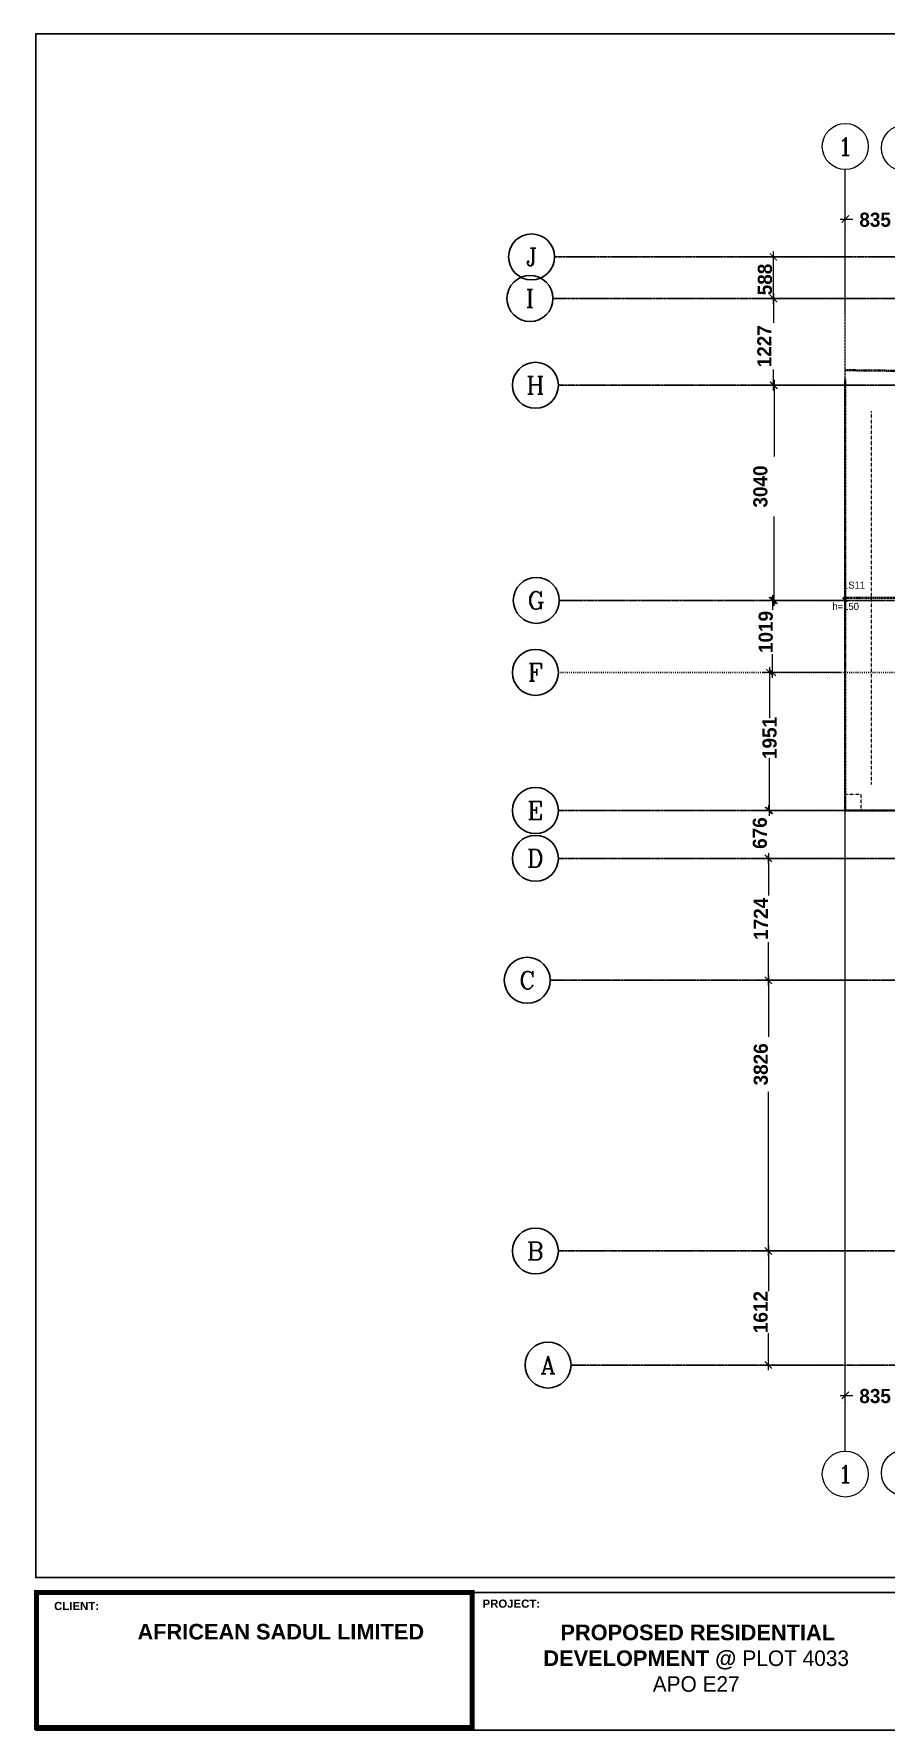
# Model space of a CAD drawing. Header units: inches. Extents: x 23 to 2032867, y 13 to 664695.
# Drawn here: x 1864582 to 1876628, y 347086 to 371059 of the extents above; entities that cross this region are included whole.
import ezdxf
from ezdxf.enums import TextEntityAlignment as Align

# ---------------------------------------------------------------- set-up
doc = ezdxf.new("R2010")
doc.units = ezdxf.units.IN
doc.header["$MEASUREMENT"] = 0
for name, pattern in [('ACAD_ISO03W100', [30, 12, -18]), ('CENTER2', [0.7, 0.5, -0.1, 0, -0.1]), ('DASHDOT2', [0.5, 0.25, -0.125, 0, -0.125]), ('HIDDEN2', [0.1875, 0.125, -0.0625])]:
    doc.linetypes.add(name, pattern=pattern)
for name, color, linetype in [('Annotation - Text', 7, 'Continuous'), ('Dimensioning - General', 7, 'Continuous'), ('dimensions', 1, 'Continuous'), ('F5', 5, 'Continuous')]:
    doc.layers.add(name, color=color, linetype=linetype)
for name, color, linetype, lineweight in [('Axis_1', 8, 'CENTER2', 0), ('Axis_2', 8, 'CENTER2', 0), ('AxisBalloons_1', 150, 'ByLayer', 0), ('AxisBalloons_2', 150, 'ByLayer', 0), ('AxisText_1', 18, 'ByLayer', 0), ('AxisText_2', 18, 'ByLayer', 0), ('Slab', 5, 'ByLayer', 0), ('SlabEdge', 5, 'ByLayer', 0), ('SlabText', 5, 'ByLayer', 0), ('SlabYieldLine', 11, 'HIDDEN2', 0), ('TRColumn', 5, 'HIDDEN2', 0)]:
    doc.layers.add(name, color=color, linetype=linetype, lineweight=lineweight)
doc.styles.add('AxisText_1', font='ROMANC', dxfattribs={"height": 50})
doc.styles.add('AxisText_2', font='ROMANC', dxfattribs={"height": 50})
doc.styles.add('City', font='cityb___.ttf', dxfattribs={"height": 200})
doc.styles.add('GENERATED_STYLE_3', font='arialbd.ttf')
doc.styles.add('SlabText', font='TXT', dxfattribs={"height": 1000})
doc.styles.get("Standard").update_dxf_attribs({"font": 'arial.ttf'})
doc.dimstyles.new('Copy of atus', dxfattribs={"dimtxt": 250, "dimasz": 100, "dimexe": 100, "dimexo": 100, "dimgap": 100, "dimtad": 1, "dimdec": 0, "dimdsep": 46, "dimtxsty": 'City', "dimblk1": 'ARCHTICK', "dimblk2": 'ARCHTICK', "dimsah": 1, "dimcen": 0, "dimdle": 75, "dimclrd": 6, "dimclre": 6, "dimclrt": 5, "dimadec": 0, "dimazin": 0, "dimtfac": 1, "dimtdec": 0, "dimtix": 1, "dimtmove": 2, "dimatfit": 3, "dimldrblk": 'ARCHTICK', "dimfxl": 100, "dimtolj": 1, "dimtzin": 0, "dimlwd": 5, "dimlwe": 5, "dimarcsym": 0})

# ---------------------------------------------------------------- blocks, each defined once
blk = doc.blocks.new('_ArchTick')
at = {"color": 0, "linetype": 'ByBlock', "const_width": 0.15}
blk.add_lwpolyline([(-0.5, -0.5), (0.5, 0.5)], dxfattribs=at)
blk = doc.blocks.new('*D300')
at = {"layer": 'Defpoints', "color": 0, "linetype": 'Continuous', "transparency": 16777216}
for p in [(1876052, 368445), (1876887, 368443), (1876887, 368374)]:
    blk.add_point(p, dxfattribs=at)
at = {"layer": 'Dimensioning - General', "color": 6, "lineweight": 5, "transparency": 16777216}
for p, q in [((1876887, 368474), (1876887, 368543)), ((1876052, 368345), (1876052, 368343))]:
    blk.add_line(p, q, dxfattribs=at)
at = {"layer": 'Dimensioning - General', "color": 6, "linetype": 'Continuous', "lineweight": 5, "transparency": 16777216}
for p, q in [((1875977, 368443), (1876156, 368443)), ((1876962, 368443), (1876790, 368443))]:
    blk.add_line(p, q, dxfattribs=at)
at = {"layer": 'Dimensioning - General', "color": 6, "linetype": 'Continuous', "lineweight": 5, "transparency": 16777216, "xscale": 100, "yscale": 100, "zscale": 100, "rotation": 180}
blk.add_blockref('_ArchTick', (1876052, 368443), dxfattribs=at)
at = {"layer": 'Dimensioning - General', "color": 6, "linetype": 'Continuous', "lineweight": 5, "transparency": 16777216, "xscale": 100, "yscale": 100, "zscale": 100}
blk.add_blockref('_ArchTick', (1876887, 368443), dxfattribs=at)
at = {"layer": 'Dimensioning - General', "color": 5, "linetype": 'Continuous', "lineweight": 20, "transparency": 16777216, "insert": (1876473, 368431), "char_height": 200, "attachment_point": 5, "style": 'City'}
blk.add_mtext('\\A1;835', dxfattribs=at)
blk = doc.blocks.new('*D306')
at = {"layer": 'Defpoints', "color": 0, "linetype": 'Continuous', "transparency": 16777216}
for p in [(1875036, 367907), (1876152, 367907), (1876052, 367319)]:
    blk.add_point(p, dxfattribs=at)
at = {"layer": 'Dimensioning - General', "color": 6, "linetype": 'Continuous', "lineweight": 5, "transparency": 16777216}
blk.add_line((1875036, 367244), (1875036, 367982), dxfattribs=at)
at = {"layer": 'Dimensioning - General', "color": 6, "lineweight": 5, "transparency": 16777216}
for p, q in [((1876052, 367907), (1874936, 367907)), ((1875952, 367319), (1874936, 367319))]:
    blk.add_line(p, q, dxfattribs=at)
at = {"layer": 'Dimensioning - General', "color": 6, "linetype": 'Continuous', "lineweight": 5, "transparency": 16777216, "xscale": 100, "yscale": 100, "zscale": 100}
for p, rotation in [((1875036, 367907), 90), ((1875036, 367319), 270)]:
    blk.add_blockref('_ArchTick', p, dxfattribs=dict(at, rotation=rotation))
at = {"layer": 'Dimensioning - General', "color": 5, "linetype": 'Continuous', "lineweight": 20, "transparency": 16777216, "insert": (1874916, 367588), "char_height": 200, "attachment_point": 5, "rotation": 90, "style": 'City'}
blk.add_mtext('\\A1;588', dxfattribs=at)
blk = doc.blocks.new('*D307')
at = {"layer": 'Defpoints', "color": 0, "linetype": 'Continuous', "transparency": 16777216}
for p in [(1875036, 367319), (1876152, 367319), (1876052, 366093)]:
    blk.add_point(p, dxfattribs=at)
at = {"layer": 'Dimensioning - General', "color": 6, "lineweight": 5, "transparency": 16777216}
for p, q in [((1876052, 367319), (1874936, 367319)), ((1875952, 366093), (1874936, 366093))]:
    blk.add_line(p, q, dxfattribs=at)
at = {"layer": 'Dimensioning - General', "color": 6, "linetype": 'Continuous', "lineweight": 5, "transparency": 16777216}
for p, q in [((1875036, 367394), (1875036, 366975)), ((1875036, 366018), (1875036, 366314))]:
    blk.add_line(p, q, dxfattribs=at)
at = {"layer": 'Dimensioning - General', "color": 6, "linetype": 'Continuous', "lineweight": 5, "transparency": 16777216, "xscale": 100, "yscale": 100, "zscale": 100}
for p, rotation in [((1875036, 367319), 90), ((1875036, 366093), 270)]:
    blk.add_blockref('_ArchTick', p, dxfattribs=dict(at, rotation=rotation))
at = {"layer": 'Dimensioning - General', "color": 5, "linetype": 'Continuous', "lineweight": 20, "transparency": 16777216, "insert": (1874907, 366644), "char_height": 200, "attachment_point": 5, "rotation": 90, "style": 'City'}
blk.add_mtext('\\A1;1227', dxfattribs=at)
blk = doc.blocks.new('*D308')
at = {"layer": 'Defpoints', "color": 0, "linetype": 'Continuous', "transparency": 16777216}
for p in [(1875045, 366093), (1876161, 366093), (1876052, 363053)]:
    blk.add_point(p, dxfattribs=at)
at = {"layer": 'Dimensioning - General', "color": 6, "lineweight": 5, "transparency": 16777216}
for p, q in [((1876061, 366093), (1874945, 366093)), ((1875952, 363053), (1874945, 363053))]:
    blk.add_line(p, q, dxfattribs=at)
at = {"layer": 'Dimensioning - General', "color": 6, "linetype": 'Continuous', "lineweight": 5, "transparency": 16777216}
for p, q in [((1875045, 366168), (1875045, 365087)), ((1875045, 362978), (1875045, 364237))]:
    blk.add_line(p, q, dxfattribs=at)
at = {"layer": 'Dimensioning - General', "color": 6, "linetype": 'Continuous', "lineweight": 5, "transparency": 16777216, "xscale": 100, "yscale": 100, "zscale": 100}
for p, rotation in [((1875045, 366093), 90), ((1875045, 363053), 270)]:
    blk.add_blockref('_ArchTick', p, dxfattribs=dict(at, rotation=rotation))
at = {"layer": 'Dimensioning - General', "color": 5, "linetype": 'Continuous', "lineweight": 20, "transparency": 16777216, "insert": (1874852, 364662), "char_height": 200, "attachment_point": 5, "rotation": 90, "style": 'City'}
blk.add_mtext('\\A1;3040', dxfattribs=at)
blk = doc.blocks.new('*D309')
at = {"layer": 'Defpoints', "color": 0, "linetype": 'Continuous', "transparency": 16777216}
for p in [(1875021, 363053), (1876137, 363053), (1876052, 362034)]:
    blk.add_point(p, dxfattribs=at)
at = {"layer": 'Dimensioning - General', "color": 6, "lineweight": 5, "transparency": 16777216}
for p, q in [((1876037, 363053), (1874921, 363053)), ((1875952, 362034), (1874921, 362034))]:
    blk.add_line(p, q, dxfattribs=at)
at = {"layer": 'Dimensioning - General', "color": 6, "linetype": 'Continuous', "lineweight": 5, "transparency": 16777216}
for p, q in [((1875021, 363128), (1875021, 362919)), ((1875021, 361959), (1875021, 362293))]:
    blk.add_line(p, q, dxfattribs=at)
at = {"layer": 'Dimensioning - General', "color": 6, "linetype": 'Continuous', "lineweight": 5, "transparency": 16777216, "xscale": 100, "yscale": 100, "zscale": 100}
for p, rotation in [((1875021, 363053), 90), ((1875021, 362034), 270)]:
    blk.add_blockref('_ArchTick', p, dxfattribs=dict(at, rotation=rotation))
at = {"layer": 'Dimensioning - General', "color": 5, "linetype": 'Continuous', "lineweight": 20, "transparency": 16777216, "insert": (1874928, 362606), "char_height": 200, "attachment_point": 5, "rotation": 90, "style": 'City'}
blk.add_mtext('\\A1;1019', dxfattribs=at)
blk = doc.blocks.new('*D310')
at = {"layer": 'Defpoints', "color": 0, "linetype": 'Continuous', "transparency": 16777216}
for p in [(1874982, 362034), (1876098, 362034), (1876052, 360083)]:
    blk.add_point(p, dxfattribs=at)
at = {"layer": 'Dimensioning - General', "color": 6, "lineweight": 5, "transparency": 16777216}
for p, q in [((1875998, 362034), (1874882, 362034)), ((1875952, 360083), (1874882, 360083))]:
    blk.add_line(p, q, dxfattribs=at)
at = {"layer": 'Dimensioning - General', "color": 6, "linetype": 'Continuous', "lineweight": 5, "transparency": 16777216}
for p, q in [((1874982, 362109), (1874982, 361395)), ((1874982, 360008), (1874982, 360822))]:
    blk.add_line(p, q, dxfattribs=at)
at = {"layer": 'Dimensioning - General', "color": 6, "linetype": 'Continuous', "lineweight": 5, "transparency": 16777216, "xscale": 100, "yscale": 100, "zscale": 100}
for p, rotation in [((1874982, 362034), 90), ((1874982, 360083), 270)]:
    blk.add_blockref('_ArchTick', p, dxfattribs=dict(at, rotation=rotation))
at = {"layer": 'Dimensioning - General', "color": 5, "linetype": 'Continuous', "lineweight": 20, "transparency": 16777216, "insert": (1874982, 361108), "char_height": 200, "attachment_point": 5, "rotation": 90, "style": 'City'}
blk.add_mtext('\\A1;1951', dxfattribs=at)
blk = doc.blocks.new('*D311')
at = {"layer": 'Defpoints', "color": 0, "linetype": 'Continuous', "transparency": 16777216}
for p in [(1874964, 360083), (1876080, 360083), (1876052, 359407)]:
    blk.add_point(p, dxfattribs=at)
at = {"layer": 'Dimensioning - General', "color": 6, "lineweight": 5, "transparency": 16777216}
for p, q in [((1875980, 360083), (1874864, 360083)), ((1875952, 359407), (1874864, 359407))]:
    blk.add_line(p, q, dxfattribs=at)
at = {"layer": 'Dimensioning - General', "color": 6, "linetype": 'Continuous', "lineweight": 5, "transparency": 16777216}
for p, q in [((1874964, 360158), (1874964, 360074)), ((1874964, 359332), (1874964, 359454))]:
    blk.add_line(p, q, dxfattribs=at)
at = {"layer": 'Dimensioning - General', "color": 6, "linetype": 'Continuous', "lineweight": 5, "transparency": 16777216, "xscale": 100, "yscale": 100, "zscale": 100}
for p, rotation in [((1874964, 360083), 90), ((1874964, 359407), 270)]:
    blk.add_blockref('_ArchTick', p, dxfattribs=dict(at, rotation=rotation))
at = {"layer": 'Dimensioning - General', "color": 5, "linetype": 'Continuous', "lineweight": 20, "transparency": 16777216, "insert": (1874844, 359764), "char_height": 200, "attachment_point": 5, "rotation": 90, "style": 'City'}
blk.add_mtext('\\A1;676', dxfattribs=at)
blk = doc.blocks.new('*D312')
at = {"layer": 'Defpoints', "color": 0, "linetype": 'Continuous', "transparency": 16777216}
for p in [(1874964, 359407), (1876080, 359407), (1876052, 357683)]:
    blk.add_point(p, dxfattribs=at)
at = {"layer": 'Dimensioning - General', "color": 6, "lineweight": 5, "transparency": 16777216}
for p, q in [((1875980, 359407), (1874864, 359407)), ((1875952, 357683), (1874864, 357683))]:
    blk.add_line(p, q, dxfattribs=at)
at = {"layer": 'Dimensioning - General', "color": 6, "linetype": 'Continuous', "lineweight": 5, "transparency": 16777216}
for p, q in [((1874964, 359482), (1874964, 358882)), ((1874964, 357608), (1874964, 358223))]:
    blk.add_line(p, q, dxfattribs=at)
at = {"layer": 'Dimensioning - General', "color": 6, "linetype": 'Continuous', "lineweight": 5, "transparency": 16777216, "xscale": 100, "yscale": 100, "zscale": 100}
for p, rotation in [((1874964, 359407), 90), ((1874964, 357683), 270)]:
    blk.add_blockref('_ArchTick', p, dxfattribs=dict(at, rotation=rotation))
at = {"layer": 'Dimensioning - General', "color": 5, "linetype": 'Continuous', "lineweight": 20, "transparency": 16777216, "insert": (1874857, 358552), "char_height": 200, "attachment_point": 5, "rotation": 90, "style": 'City'}
blk.add_mtext('\\A1;1724', dxfattribs=at)
blk = doc.blocks.new('*D313')
at = {"layer": 'Defpoints', "color": 0, "linetype": 'Continuous', "transparency": 16777216}
for p in [(1874964, 353857), (1876080, 353857), (1876052, 352246)]:
    blk.add_point(p, dxfattribs=at)
at = {"layer": 'Dimensioning - General', "color": 6, "lineweight": 5, "transparency": 16777216}
for p, q in [((1875980, 353857), (1874864, 353857)), ((1875952, 352246), (1874864, 352246))]:
    blk.add_line(p, q, dxfattribs=at)
at = {"layer": 'Dimensioning - General', "color": 6, "linetype": 'Continuous', "lineweight": 5, "transparency": 16777216}
for p, q in [((1874964, 353932), (1874964, 353292)), ((1874964, 352171), (1874964, 352696))]:
    blk.add_line(p, q, dxfattribs=at)
at = {"layer": 'Dimensioning - General', "color": 6, "linetype": 'Continuous', "lineweight": 5, "transparency": 16777216, "xscale": 100, "yscale": 100, "zscale": 100}
for p, rotation in [((1874964, 353857), 90), ((1874964, 352246), 270)]:
    blk.add_blockref('_ArchTick', p, dxfattribs=dict(at, rotation=rotation))
at = {"layer": 'Dimensioning - General', "color": 5, "linetype": 'Continuous', "lineweight": 20, "transparency": 16777216, "insert": (1874855, 352994), "char_height": 200, "attachment_point": 5, "rotation": 90, "style": 'City'}
blk.add_mtext('\\A1;1612', dxfattribs=at)
blk = doc.blocks.new('*D314')
at = {"layer": 'Defpoints', "color": 0, "linetype": 'Continuous', "transparency": 16777216}
for p in [(1874964, 357683), (1876080, 357683), (1876052, 353857)]:
    blk.add_point(p, dxfattribs=at)
at = {"layer": 'Dimensioning - General', "color": 6, "lineweight": 5, "transparency": 16777216}
for p, q in [((1875980, 357683), (1874864, 357683)), ((1875952, 353857), (1874864, 353857))]:
    blk.add_line(p, q, dxfattribs=at)
at = {"layer": 'Dimensioning - General', "color": 6, "linetype": 'Continuous', "lineweight": 5, "transparency": 16777216}
for p, q in [((1874964, 357758), (1874964, 356882)), ((1874964, 353782), (1874964, 356109))]:
    blk.add_line(p, q, dxfattribs=at)
at = {"layer": 'Dimensioning - General', "color": 6, "linetype": 'Continuous', "lineweight": 5, "transparency": 16777216, "xscale": 100, "yscale": 100, "zscale": 100}
for p, rotation in [((1874964, 357683), 90), ((1874964, 353857), 270)]:
    blk.add_blockref('_ArchTick', p, dxfattribs=dict(at, rotation=rotation))
at = {"layer": 'Dimensioning - General', "color": 5, "linetype": 'Continuous', "lineweight": 20, "transparency": 16777216, "insert": (1874858, 356495), "char_height": 200, "attachment_point": 5, "rotation": 90, "style": 'City'}
blk.add_mtext('\\A1;3826', dxfattribs=at)
blk = doc.blocks.new('*D315')
at = {"layer": 'Defpoints', "color": 0, "linetype": 'Continuous', "transparency": 16777216}
for p in [(1876052, 351819), (1876887, 351817), (1876887, 351748)]:
    blk.add_point(p, dxfattribs=at)
at = {"layer": 'Dimensioning - General', "color": 6, "lineweight": 5, "transparency": 16777216}
for p, q in [((1876887, 351848), (1876887, 351917)), ((1876052, 351719), (1876052, 351717))]:
    blk.add_line(p, q, dxfattribs=at)
at = {"layer": 'Dimensioning - General', "color": 6, "linetype": 'Continuous', "lineweight": 5, "transparency": 16777216}
for p, q in [((1875977, 351817), (1876156, 351817)), ((1876962, 351817), (1876790, 351817))]:
    blk.add_line(p, q, dxfattribs=at)
at = {"layer": 'Dimensioning - General', "color": 6, "linetype": 'Continuous', "lineweight": 5, "transparency": 16777216, "xscale": 100, "yscale": 100, "zscale": 100, "rotation": 180}
blk.add_blockref('_ArchTick', (1876052, 351817), dxfattribs=at)
at = {"layer": 'Dimensioning - General', "color": 6, "linetype": 'Continuous', "lineweight": 5, "transparency": 16777216, "xscale": 100, "yscale": 100, "zscale": 100}
blk.add_blockref('_ArchTick', (1876887, 351817), dxfattribs=at)
at = {"layer": 'Dimensioning - General', "color": 5, "linetype": 'Continuous', "lineweight": 20, "transparency": 16777216, "insert": (1876473, 351806), "char_height": 200, "attachment_point": 5, "style": 'City'}
blk.add_mtext('\\A1;835', dxfattribs=at)

msp = doc.modelspace()

# ---------------------------------------------------------------- linework, layer by layer
at = {"lineweight": 9}
msp.add_line((1870776.286, 349032.66), (1877148.92, 349032.66), dxfattribs=at)
for p, q in [((1864617.345, 347121.36), (1864617.345, 348256.335)), ((1868060.667, 347121.36), (1870776.286, 347121.36))]:
    msp.add_line(p, q)
at = {"const_width": 69.984}
msp.add_lwpolyline([(1864617.345, 349032.66), (1870776.286, 349032.66), (1870776.286, 347121.36), (1864617.345, 347121.36)], close=True, dxfattribs=at)
msp.add_lwpolyline([(1900507.427, 347086.368), (1864607.998, 347086.368), (1864617.345, 349032.66), (1900507.427, 349032.66)], close=True)
at = {"layer": 'Axis_1', "color": 0, "lineweight": -3}
for p, q in [((1871941.325, 367907.059), (1893309.996, 367907.059)), ((1871919.397, 367319.439), (1893445.316, 367319.439)), ((1871996.283, 366092.899), (1893436.926, 366092.899)), ((1872008.767, 363053.199), (1893449.416, 363053.199)), ((1871996.283, 360083.018), (1893436.926, 360083.018)), ((1871996.283, 359407.062), (1893436.926, 359407.062)), ((1871880.466, 357683.293), (1893262.876, 357683.293)), ((1871996.283, 353857.371), (1893436.926, 353857.371)), ((1872174.372, 352245.793), (1893432.206, 352245.793))]:
    msp.add_line(p, q, dxfattribs=at)
at = {"layer": 'Axis_1', "color": 0, "linetype": 'ACAD_ISO03W100', "lineweight": -3}
msp.add_line((1871996.283, 362034.069), (1892996.286, 362034.069), dxfattribs=at)
at = {"layer": 'Axis_2', "color": 7}
msp.add_line((1876051.624, 351030.32), (1876051.624, 369142.799), dxfattribs=at)
at = {"layer": 'AxisBalloons_1', "color": 0, "lineweight": -3}
for centre in [(1871616.325, 367907.059), (1871594.397, 367319.439), (1871671.283, 366092.899), (1871683.767, 363053.199), (1871671.283, 362034.069), (1871671.283, 359407.062), (1871555.466, 357683.293), (1871671.283, 353857.371), (1871849.372, 352245.793)]:
    msp.add_circle(centre, 325, dxfattribs=at)
at = {"layer": 'AxisBalloons_1', "color": 5, "lineweight": -3}
msp.add_circle((1871671.283, 360083.018), 325, dxfattribs=at)
at = {"layer": 'AxisBalloons_2', "color": 7}
for centre in [(1876051.624, 369467.799), (1876887.014, 369447.029), (1876051.624, 350705.32), (1876887.014, 350722.137)]:
    msp.add_circle(centre, 325, dxfattribs=at)
at = {"layer": 'dimensions', "color": 7}
msp.add_lwpolyline([(1900507.427, 349241.756), (1864607.998, 349241.756), (1864607.998, 371058.807), (1900507.427, 371058.807)], close=True, dxfattribs=at)
at = {"layer": 'Slab', "color": 5, "linetype": 'DASHDOT2', "lineweight": 35}
for p, q in [((1876019.319, 363087.959), (1876819.319, 363087.959)), ((1876068.817, 363038.459), (1876019.319, 363087.959))]:
    msp.add_line(p, q, dxfattribs=at)
at = {"layer": 'SlabEdge', "color": 0, "linetype": 'DASHDOT2', "lineweight": 35}
for p, q in [((1876803.176, 366297.513), (1876051.624, 366305.824)), ((1876051.624, 366190.434), (1876051.624, 360083.018)), ((1876051.624, 360083.018), (1876787.014, 360083.018))]:
    msp.add_line(p, q, dxfattribs=at)
at = {"layer": 'SlabYieldLine'}
msp.add_line((1876419.319, 365725.199), (1876419.319, 360450.713), dxfattribs=at)
at = {"layer": 'TRColumn'}
for p, q in [((1876276.624, 366092.899), (1876051.624, 366092.899)), ((1876051.624, 366092.899), (1876051.624, 365867.899)), ((1876276.624, 360308.018), (1876051.624, 360308.018)), ((1876051.624, 360308.018), (1876051.624, 360083.018)), ((1876276.624, 360083.018), (1876276.624, 360308.018)), ((1876051.624, 360083.018), (1876276.624, 360083.018))]:
    msp.add_line(p, q, dxfattribs=at)

# ---------------------------------------------------------------- texts
at = {"layer": 'Annotation - Text', "color": 3, "linetype": 'Continuous', "lineweight": 20, "char_height": 220.29504, "width": 4698.6668, "attachment_point": 2, "line_spacing_factor": 0.992596, "style": 'GENERATED_STYLE_3'}
for s, insert in [('\\pi43.81889;AFRICEAN SADUL LIMITED', (1868050.308, 348586.984)), ('\\pi43.81889;PROPOSED RESIDENTIAL DEVELOPMENT @ {\\fStencil|b0|i0|c0|p82;PLOT 4033 APO E27}', (1873943.687, 348576.869))]:
    msp.add_mtext(s, dxfattribs=dict(at, insert=insert))
at = {"layer": 'AxisText_1', "color": 7, "lineweight": -3, "style": 'AxisText_1'}
for s, p in [('J', (1871616.325, 367907.059)), ('I', (1871594.397, 367319.439)), ('H', (1871671.283, 366092.899)), ('G', (1871683.767, 363053.199)), ('F', (1871671.283, 362034.069)), ('E', (1871671.283, 360083.018)), ('D', (1871671.283, 359407.062)), ('C', (1871555.466, 357683.293)), ('B', (1871671.283, 353857.371))]:
    msp.add_text(s, height=250, dxfattribs=at).set_placement(p, align=Align.MIDDLE_CENTER)
at = {"layer": 'AxisText_1', "color": 7, "linetype": 'Continuous', "lineweight": -3, "style": 'AxisText_1'}
msp.add_text('A', height=250, dxfattribs=at).set_placement((1871849.372, 352245.793), align=Align.MIDDLE_CENTER)
at = {"layer": 'AxisText_2', "color": 0, "linetype": 'Continuous', "style": 'AxisText_2'}
for p in [(1876051.624, 369467.799), (1876051.624, 350705.32)]:
    msp.add_text('1', height=250, dxfattribs=at).set_placement(p, align=Align.MIDDLE_CENTER)
at = {"layer": 'F5', "color": 1, "lineweight": -2, "char_height": 115.28938, "width": 1743.06843, "attachment_point": 4}
for s, insert in [('{\\fArial|b1|i0|c0|p34;CLIENT:}', (1864867.869, 348839.059)), ('{\\fArial|b1|i0|c0|p34;PROJECT:}', (1870923.398, 348872.388))]:
    msp.add_mtext(s, dxfattribs=dict(at, insert=insert))
at = {"layer": 'SlabText', "color": 5, "linetype": 'DASHDOT2', "lineweight": 35, "style": 'SlabText'}
for s, p in [('1S11', (1876019.319, 363187.959)), ('h=150', (1875869.319, 362887.959))]:
    msp.add_text(s, height=100, dxfattribs=at).set_placement(p, align=Align.BOTTOM_LEFT)

# ---------------------------------------------------------------- dimensions: what is measured, and where the dimension line sits
at = {"layer": 'Dimensioning - General', "color": 151, "linetype": 'Continuous', "lineweight": 20, "true_color": 0x80c2ff}
for base, p1, p2, picture, middle in [((1876887.014, 368442.745), (1876051.624, 368444.994), (1876887.014, 368374.014), '*D300', (1876472.955, 368431.332)), ((1876887.014, 351817.151), (1876051.624, 351819.4), (1876887.014, 351748.42), '*D315', (1876472.955, 351805.738))]:
    dim = msp.add_linear_dim(base=base, p1=p1, p2=p2, dimstyle='Copy of atus', dxfattribs=at)
    dim.commit()
    dim.dimension.update_dxf_attribs({"geometry": picture, "text_midpoint": middle, "dimtype": 160})
for base, p1, p2, picture, middle in [((1875035.704, 367907.059), (1876051.624, 367319.439), (1876151.624, 367907.059), '*D306', (1874916.001, 367588.043)), ((1875035.704, 367319.439), (1876051.624, 366092.899), (1876151.624, 367319.439), '*D307', (1874907.214, 366644.338)), ((1875044.923, 366092.899), (1876051.624, 363053.199), (1876160.843, 366092.899), '*D308', (1874852.485, 364661.805)), ((1875021.389, 363053.199), (1876051.624, 362034.069), (1876137.31, 363053.199), '*D309', (1874928.363, 362605.979)), ((1874981.884, 362034.069), (1876051.624, 360083.018), (1876097.804, 362034.069), '*D310', (1874981.884, 361108.218)), ((1874963.902, 360083.018), (1876051.624, 359407.062), (1876079.822, 360083.018), '*D311', (1874844.199, 359764.002)), ((1874963.612, 359407.062), (1876051.624, 357683.293), (1876079.533, 359407.062), '*D312', (1874856.742, 358552.44)), ((1874963.612, 357683.293), (1876051.624, 353857.371), (1876079.533, 357683.293), '*D314', (1874857.985, 356495.358)), ((1874963.612, 353857.371), (1876051.624, 352245.793), (1876079.533, 353857.371), '*D313', (1874855.056, 352994.196))]:
    dim = msp.add_linear_dim(base=base, p1=p1, p2=p2, angle=90, dimstyle='Copy of atus', dxfattribs=at)
    dim.commit()
    dim.dimension.update_dxf_attribs({"geometry": picture, "text_midpoint": middle, "dimtype": 160, "text_rotation": 90})

doc.saveas('drawing.dxf')
